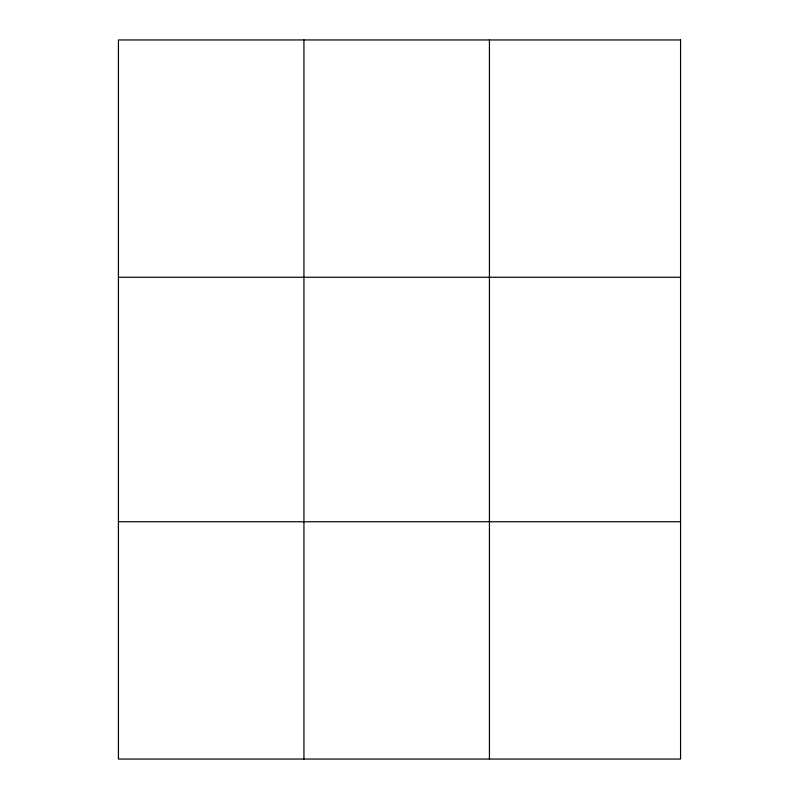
<?xml version="1.0" encoding="UTF-8"?>
<svg xmlns="http://www.w3.org/2000/svg" width="799" height="799" viewBox="0 0 799 799"><rect width="100%" height="100%" fill="white"/><g stroke="black" fill="none" stroke-linecap="round" stroke-linejoin="round"><path stroke-width="1.2" d="M303.94 39.95L303.94 759.05M489.437 39.95L489.437 759.05M118.432 277.253L680.568 277.253M118.432 521.747L680.568 521.747M680.568 39.95L680.568 759.05L118.432 759.05L118.432 39.95L680.568 39.95"/></g></svg>
